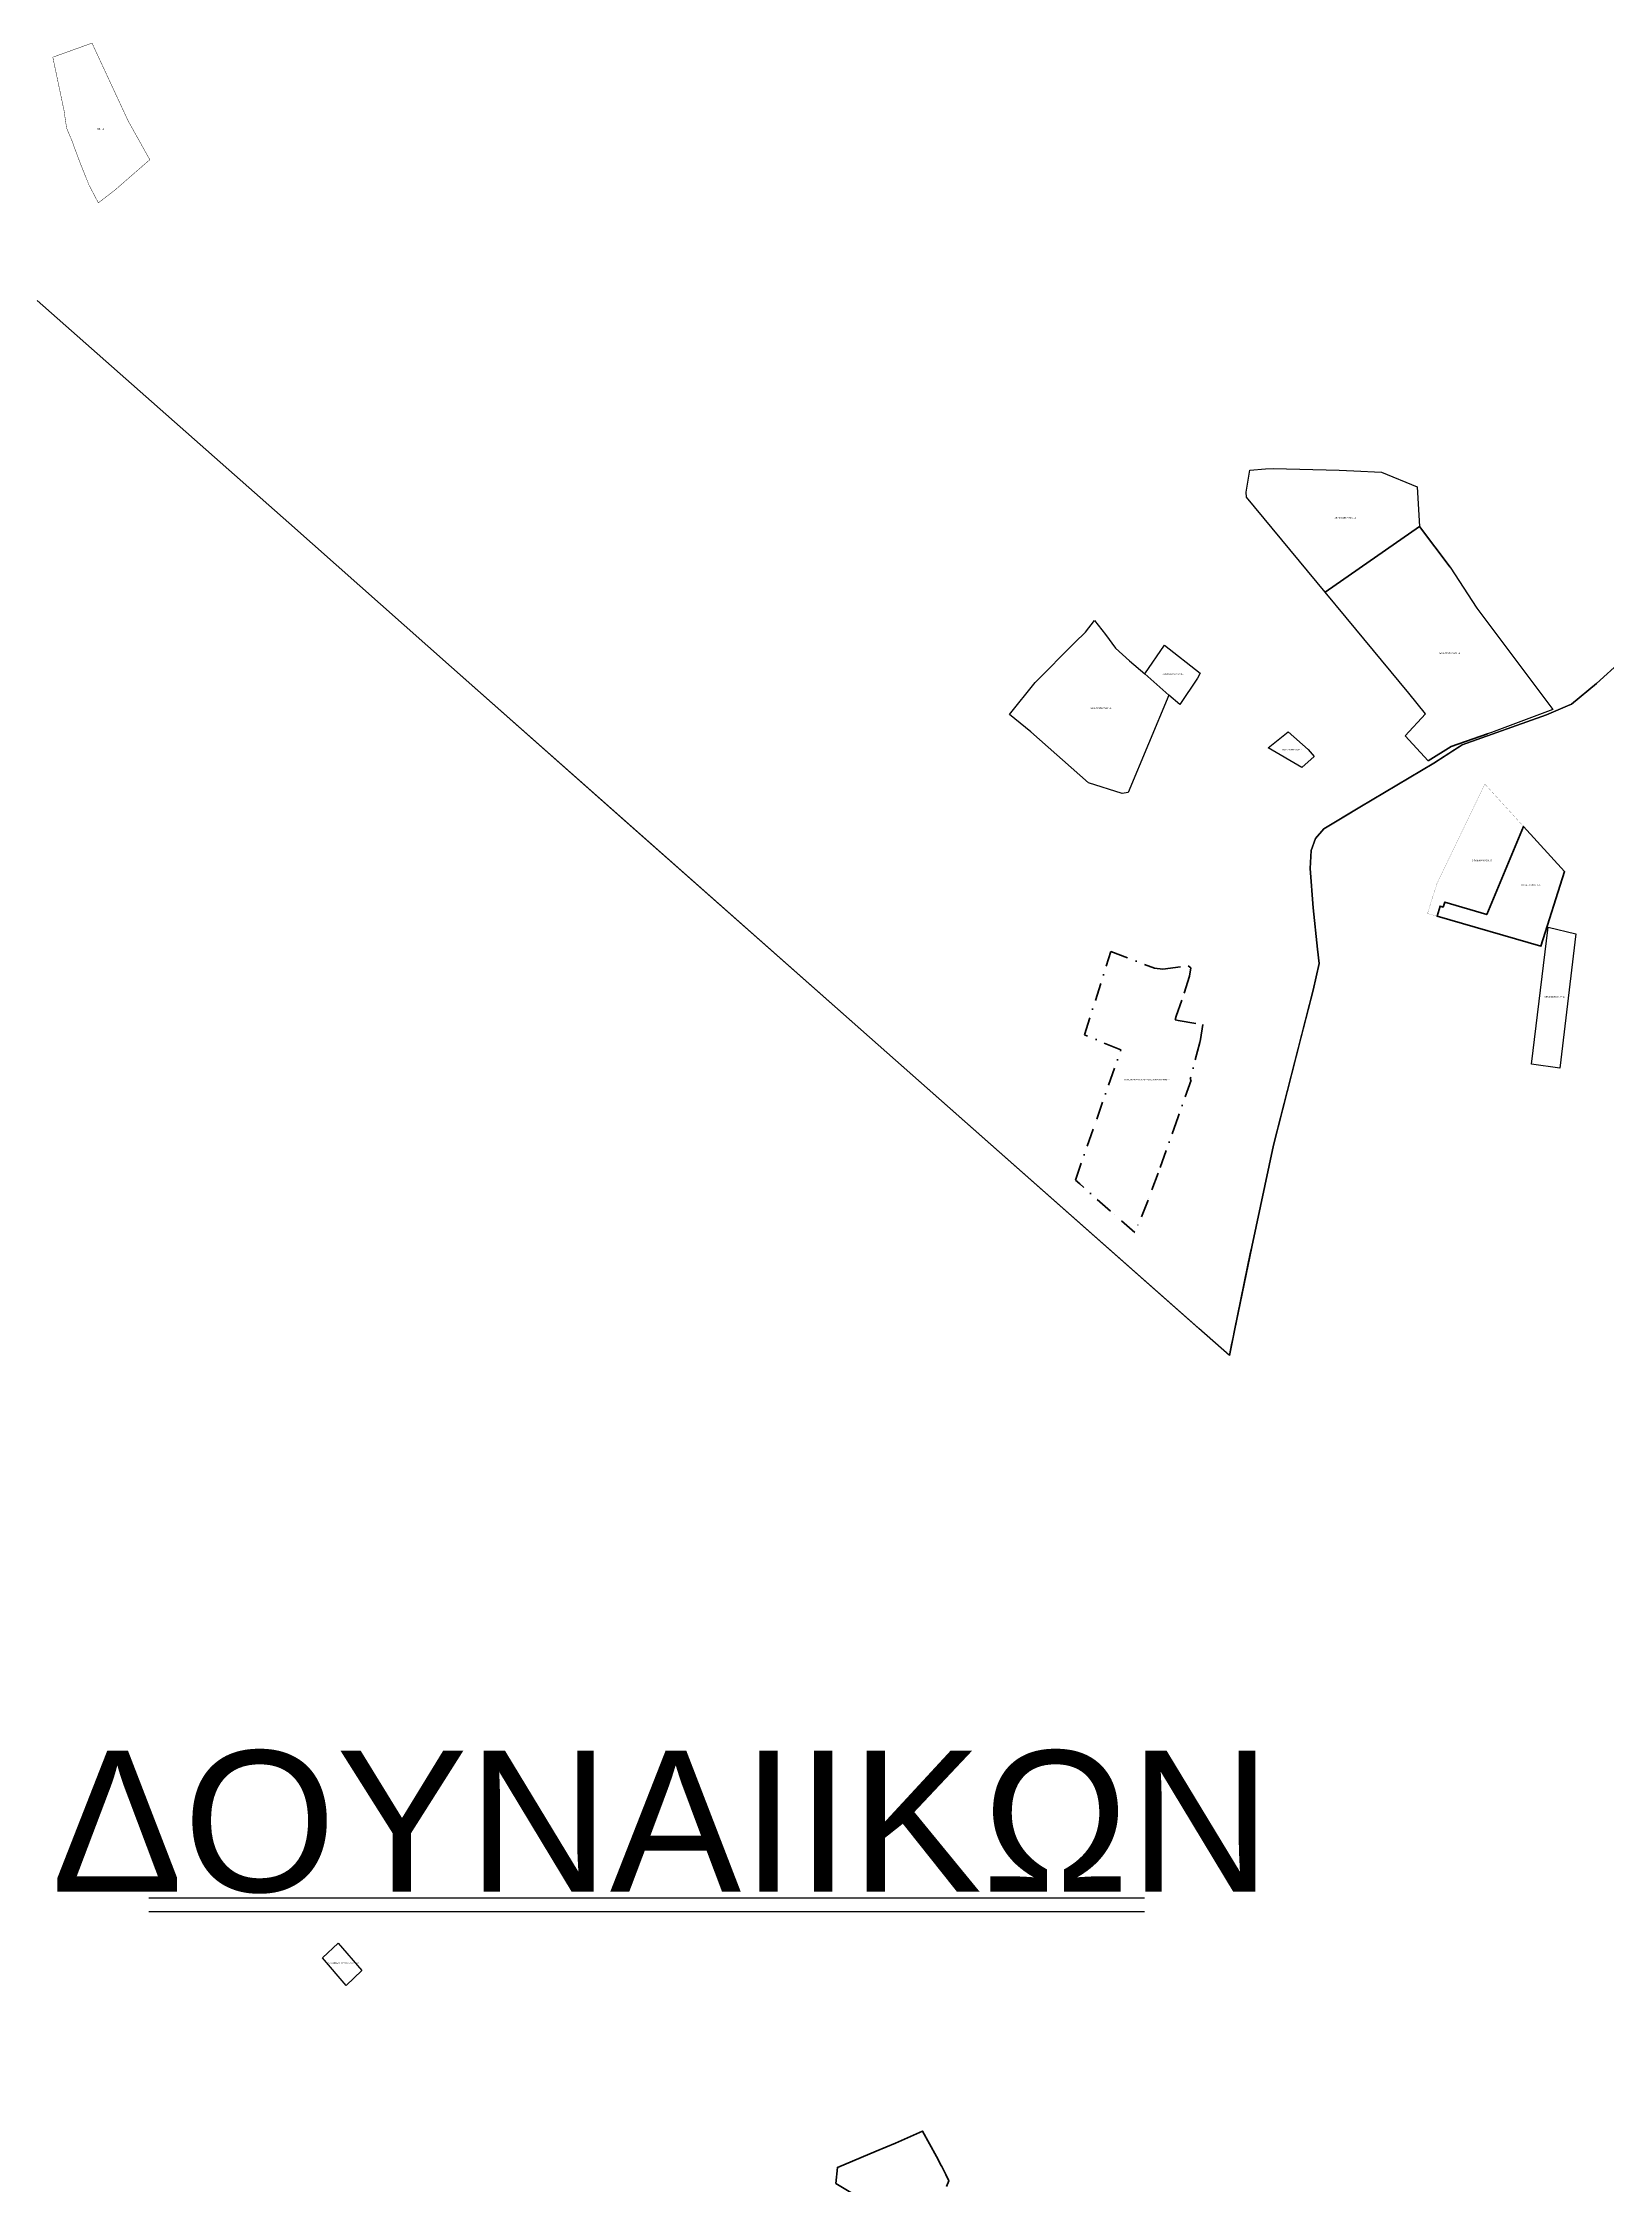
# Model space of a CAD drawing. Header units: metres. Extents: x 245125 to 394351, y 270578 to 4233311.
# Drawn here: x 264857 to 265966, y 4180406 to 4181925 of the extents above; entities that cross this region are included whole.
import ezdxf
from ezdxf.enums import TextEntityAlignment as Align
from ezdxf.lldxf.tags import DXFTag

# ---------------------------------------------------------------- set-up
doc = ezdxf.new("R2010")
doc.units = ezdxf.units.M
doc.linetypes.add('DASHDOT', pattern=[25.4, 12.7, -6.35, 0, -6.35])
doc.linetypes.add('{ Curtain }', pattern=[0])
for name, color, linetype in [('4178-(1-64)', 129, 'Continuous'), ('4495-(228-329)', 103, 'Continuous'), ('ASTOTA', 7, 'Continuous'), ('topo2011', 23, 'Continuous'), ('topo2012', 144, 'Continuous'), ('topo2014', 230, 'Continuous'), ('topo2015', 137, 'Continuous'), ('topo2017', 2, 'Continuous'), ('ΗΛΕΙΑ_Ονομασία ΟΤΑ_ΟΚΧΕ', 6, 'Continuous')]:
    doc.layers.add(name, color=color, linetype=linetype)
doc.styles.add('ARIAL', font='arial.ttf')
doc.styles.get("Standard").update_dxf_attribs({"font": 'arial.ttf'})
tags = doc.linetypes.add('HIDDEN', pattern=[0.375, 0.25, -0.125]).pattern_tags.tags
tags[6:7] = [DXFTag(74, 4), DXFTag(75, 0), DXFTag(340, '0'), DXFTag(46, 1.0), DXFTag(50, 0.0), DXFTag(44, 0.0), DXFTag(45, 0.0)]
tags[4:5] = [DXFTag(74, 4), DXFTag(75, 0), DXFTag(340, '0'), DXFTag(46, 1.0), DXFTag(50, 0.0), DXFTag(44, 0.0), DXFTag(45, 0.0)]

msp = doc.modelspace()

# ---------------------------------------------------------------- linework, layer by layer
at = {"color": 23}
for p, q in [((265884.4, 4181436.4), (265881.6, 4181435.3)), ((265855.9, 4181426.5), (265839.4, 4181416.2))]:
    msp.add_line(p, q, dxfattribs=at)
at = {"layer": '4178-(1-64)', "color": 129}
for p, q in [((265055.4, 4180567.4), (265066.5, 4180577.7)), ((265066.5, 4180577.7), (265083.2, 4180558.4)), ((265072, 4180547.8), (265055.4, 4180567.4)), ((265083.2, 4180558.4), (265072, 4180547.8))]:
    msp.add_line(p, q, dxfattribs=at)
at = {"layer": '4495-(228-329)', "color": 103}
for p, q in [((264932.1, 4180609.8), (265638.4, 4180609.8)), ((264932.1, 4180600.1), (265638.4, 4180600.1))]:
    msp.add_line(p, q, dxfattribs=at)
at = {"layer": 'ASTOTA', "color": 253, "linetype": 'HIDDEN', "ltscale": 300}
for points in [[(264853, 4181742.8), (265031.4, 4181585), (265146.7, 4181482.7), (265449.5, 4181214.8), (265698.5, 4180994.5), (265700.1, 4181002.1), (265701.1, 4181007.3), (265702.1, 4181012.3), (265713.6, 4181067.7), (265714.4, 4181071.5), (265729.8, 4181143.8), (265749.9, 4181222.1), (265758, 4181253.7), (265762.1, 4181272.6), (265761, 4181282.8), (265757.9, 4181312.1), (265755.9, 4181339.8), (265756.6, 4181352.7), (265759.7, 4181361.1), (265765.4, 4181368), (265779.6, 4181376.6), (265791.1, 4181383.5), (265843.6, 4181414.7), (265857, 4181423.4), (265863.5, 4181427.6), (265923.4, 4181449), (265936.6, 4181454.6), (265941.2, 4181456.5), (265958.9, 4181471.1), (265976.6, 4181487.1)], [(265976.6, 4181487.1), (265958.9, 4181471.1), (265941.2, 4181456.5), (265939.9, 4181455.9), (265936.6, 4181454.6), (265923.4, 4181449), (265863.5, 4181427.6), (265861.5, 4181426.3), (265843.6, 4181414.7), (265791.1, 4181383.5), (265765.4, 4181368), (265759.7, 4181361.1), (265756.6, 4181352.7), (265755.9, 4181339.8), (265757.9, 4181312.1), (265761, 4181282.8), (265762.1, 4181272.6), (265758, 4181253.7), (265749.2, 4181219.7), (265729.8, 4181143.8), (265714.4, 4181071.5), (265702.1, 4181012.3), (265698.5, 4180994.5), (265676.8, 4181013.6), (265449.5, 4181214.8), (265271.4, 4181372.4), (265146.7, 4181482.7), (265031.4, 4181585), (264853, 4181742.8)]]:
    msp.add_lwpolyline(points, dxfattribs=at)
at = {"layer": 'topo2011', "color": 23}
for p, q in [((265710.5, 4181606.7), (265713, 4181622.4)), ((265713, 4181622.4), (265724.1, 4181623.3)), ((265724.1, 4181623.3), (265729.7, 4181623.7)), ((265729.7, 4181623.7), (265776.3, 4181622.4)), ((265776.3, 4181622.4), (265786.8, 4181621.9)), ((265786.8, 4181621.9), (265806.4, 4181621)), ((265806.4, 4181621), (265831.6, 4181610.5)), ((265831.6, 4181610.5), (265833.3, 4181582.4)), ((265710.7, 4181603.2), (265710.5, 4181606.7)), ((265766.5, 4181535.9), (265710.7, 4181603.2)), ((265855, 4181553.7), (265833.3, 4181582.4)), ((265833.3, 4181582.4), (265855, 4181553.7)), ((265855, 4181553.7), (265874.1, 4181524.5)), ((265781.3, 4181518), (265766.5, 4181535.9)), ((265874.1, 4181524.5), (265928, 4181452.6)), ((265825.8, 4181464.2), (265781.3, 4181518)), ((265837.7, 4181449.5), (265825.8, 4181464.2)), ((265823.1, 4181434.1), (265837.7, 4181449.5)), ((265928, 4181452.6), (265884.4, 4181436.4)), ((265726, 4181425.5), (265740.3, 4181436.8)), ((265740.3, 4181436.8), (265754.4, 4181424.3)), ((265839.4, 4181416.2), (265823.1, 4181434.1)), ((265881.6, 4181435.3), (265855.9, 4181426.5)), ((265749.9, 4181411.5), (265726, 4181425.5)), ((265758.7, 4181419.3), (265749.9, 4181411.5)), ((265754.4, 4181424.3), (265758.7, 4181419.3))]:
    msp.add_line(p, q, dxfattribs=at)
at = {"layer": 'topo2011', "color": 23, "lineweight": 60}
for p, q in [((265833.3, 4181582.4), (265766.5, 4181535.9)), ((265833.3, 4181582.4), (265855, 4181553.7)), ((265823.1, 4181434.1), (265837.7, 4181449.5)), ((265839.4, 4181416.2), (265823.1, 4181434.1)), ((265881.6, 4181435.3), (265855.9, 4181426.5)), ((265855.9, 4181426.5), (265839.4, 4181416.2))]:
    msp.add_line(p, q, dxfattribs=at)
at = {"layer": 'topo2011', "color": 23}
for points in [[(265542.6, 4181449.2), (265560.8, 4181471.9), (265588.9, 4181500.1), (265596.5, 4181507.6), (265602.8, 4181515.8), (265610.7, 4181505.9), (265617.8, 4181496.1), (265627.6, 4181487.1), (265638.5, 4181477.9), (265655.5, 4181462.9), (265626.7, 4181393.8), (265622.5, 4181393.2), (265598.7, 4181400.6), (265557.8, 4181436.9)], [(265663.4, 4181456.2), (265655.5, 4181462.9), (265638.5, 4181477.9), (265652.6, 4181498.3), (265677.8, 4181478.5), (265675.8, 4181474.9)], [(265932.9, 4181198.4), (265912.9, 4181201.1), (265924.6, 4181298.3), (265944.3, 4181293.6)]]:
    msp.add_lwpolyline(points, close=True, dxfattribs=at)
at = {"layer": 'topo2012', "color": 144, "lineweight": 80, "ltscale": 5, "const_width": 0.3}
msp.add_lwpolyline([(264896.3, 4181812), (264889.7, 4181824.6), (264883.2, 4181840.8), (264882.1, 4181843.7), (264877.4, 4181856.5), (264873.8, 4181865), (264871.9, 4181877.8), (264871.9, 4181877.8), (264864, 4181915.3), (264864, 4181915.3), (264891.8, 4181925.3), (264917.5, 4181870), (264932.8, 4181842.6), (264908, 4181821)], close=True, dxfattribs=at)
at = {"layer": 'topo2014', "color": 230, "linetype": 'DASHDOT', "lineweight": 70}
msp.add_lwpolyline([(265589.3, 4181118.9), (265604.4, 4181162.2), (265621.5, 4181211.2), (265595.7, 4181222), (265614.5, 4181281), (265645.3, 4181269.2), (265651.3, 4181268.5), (265669.2, 4181270.8), (265671.2, 4181269.5), (265670.2, 4181263.5), (265664.8, 4181246.6), (265660.7, 4181235.1), (265660.1, 4181232.7), (265662.1, 4181232.2), (265679.7, 4181229.2), (265678.1, 4181218.7), (265677.6, 4181216.6), (265670.6, 4181190.2), (265671.4, 4181189.9), (265662.2, 4181163.8), (265647.9, 4181123.9), (265641, 4181104.7), (265631.4, 4181081.7), (265614.3, 4181096.8), (265592.4, 4181116.2)], close=True, dxfattribs=at)
at = {"layer": 'topo2015', "color": 137, "ltscale": 0.1, "const_width": 0.1}
msp.add_lwpolyline([(265839, 4181308), (265845.8, 4181329.4), (265879.7, 4181399.8), (265936.3, 4181337.7), (265919.5, 4181284.8)], close=True, dxfattribs=at)
at = {"layer": 'topo2015', "color": 137, "lineweight": 40}
msp.add_lwpolyline([(265936.3, 4181337.7), (265907.1, 4181369.8), (265881.1, 4181307.2), (265851.2, 4181316.1), (265850.1, 4181312.5), (265847.9, 4181313.2), (265845.8, 4181306), (265919.5, 4181284.8), (265936.3, 4181337.7), (265907.1, 4181369.8)], dxfattribs=at)
at = {"layer": 'topo2017', "color": 2, "linetype": 'Continuous', "lineweight": 70, "ltscale": 10, "flags": 128}
msp.add_lwpolyline([(265444.1, 4180392.5), (265419.4, 4180407.3), (265420.5, 4180418.7), (265447.9, 4180430.2), (265461.6, 4180435.9), (265480.9, 4180444.5), (265490.8, 4180426.5), (265494.2, 4180420), (265494.5, 4180419.3), (265497.5, 4180413.6), (265499.5, 4180409.1), (265497.8, 4180405.2)], dxfattribs=at)

# ---------------------------------------------------------------- texts
at = {"layer": '4178-(1-64)', "color": 129, "linetype": '{ Curtain }', "insert": (265059, 4180564.2), "char_height": 1, "width": 38.627, "attachment_point": 1}
msp.add_mtext('29 ΑΘΑΝΑΣΟΠΟΥΛΟΥ-AYΘ. 4178', dxfattribs=at)
at = {"layer": 'topo2011', "color": 23, "linetype": '{ Curtain }', "char_height": 1, "width": 13.437, "attachment_point": 1}
for insert in [(265773.2, 4181589.1), (265847.2, 4181493.1), (265651.1, 4181478.4), (265599.9, 4181454.1), (265735.8, 4181424.6), (265921.8, 4181249.4)]:
    msp.add_mtext('ΑΘΑΝΑΣΟΠΟΥΛΟΥ-11', dxfattribs=dict(at, insert=insert))
at = {"layer": 'topo2012', "color": 144, "linetype": '{ Curtain }', "insert": (264895, 4181865), "char_height": 1, "width": 20.714, "attachment_point": 1}
msp.add_mtext('bozik-12', dxfattribs=at)
at = {"layer": 'topo2014', "color": 230, "linetype": '{ Curtain }', "insert": (265623.8, 4181190.6), "char_height": 1, "width": 33.146, "attachment_point": 1}
msp.add_mtext('ΑΘΑΝΑΣΟΠΟΥΛΟΣ ΑΜΑΛΙΑΔΑ ΜΕΣΟΛΟΓΓΑΚΙ-14', dxfattribs=at)
at = {"layer": 'topo2015', "color": 137, "linetype": '{ Curtain }', "char_height": 1, "attachment_point": 1}
for insert, width in [((265870.6, 4181346.1), 19.859), ((265905.7, 4181328.7), 22.463)]:
    msp.add_mtext('ΒΙΓΛΑΚΗ ΧΑΡΑΞΗ-15', dxfattribs=dict(at, insert=insert, width=width))
at = {"layer": 'ΗΛΕΙΑ_Ονομασία ΟΤΑ_ΟΚΧΕ', "color": 253, "linetype": 'Continuous', "style": 'ARIAL'}
msp.add_text('ΔΟΥΝΑΙΙΚΩΝ', height=100, dxfattribs=at).set_placement((265295.7, 4180664.2), align=Align.MIDDLE)

doc.saveas('drawing.dxf')
